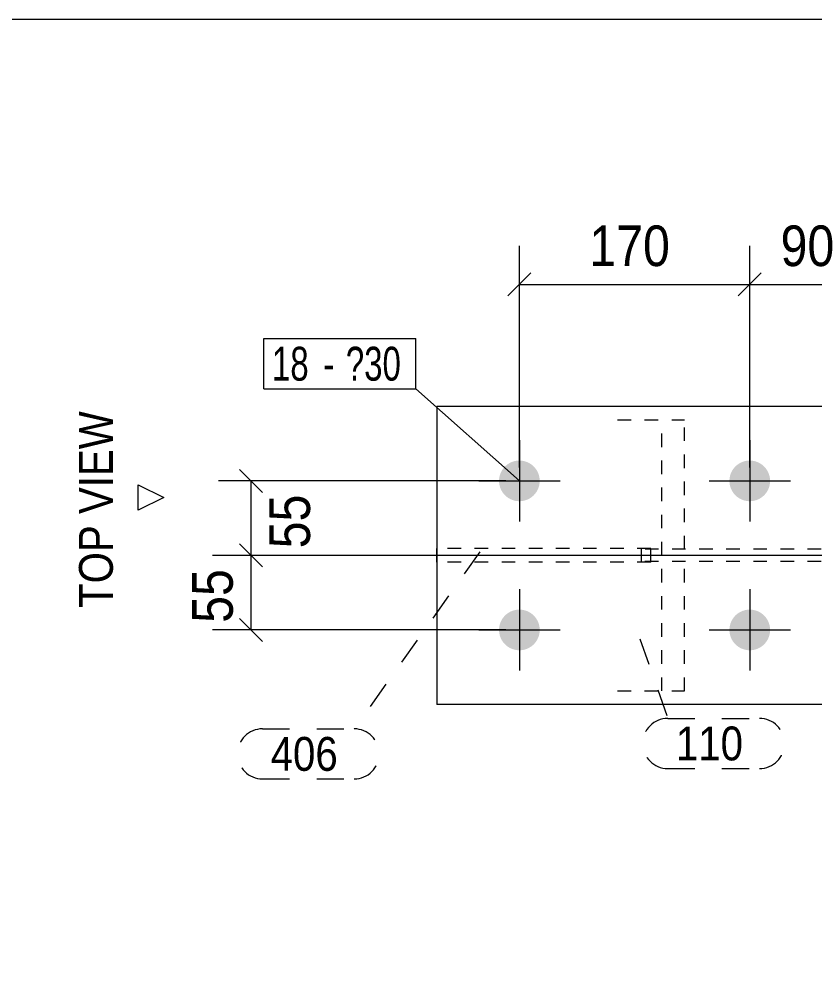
# Model space of a CAD drawing. Header units: millimetres. Extents: x 2 to 579, y 1 to 825.
# Drawn here: x 169.4 to 228.1, y 753.5 to 825 of the extents above; entities that cross this region are included whole.
import ezdxf

# ---------------------------------------------------------------- set-up
doc = ezdxf.new("R2010")
doc.units = ezdxf.units.MM
for name, pattern in [('XKITLINE00', [0]), ('XKITLINE01', [4, 1, -1, 1, -1]), ('XKITLINE02', [4, 2, -2]), ('XKITLINE03', [6, 3, -1, 1, -1])]:
    doc.linetypes.add(name, pattern=pattern)
for name, color, linetype, lineweight in [('Bolt', 3, 'Continuous', 0), ('BoltMark', 7, 'Continuous', 0), ('Dimensions', 7, 'Continuous', 0), ('DrawingSheet', 5, 'Continuous', 0), ('OtherObjectType', 7, 'Continuous', 0), ('Part', 2, 'Continuous', 0), ('PartMark', 7, 'Continuous', 0)]:
    doc.layers.add(name, color=color, linetype=linetype, lineweight=lineweight)
doc.styles.add('ARIAL', font='ARIAL.TTF')
doc.styles.add('ARIAL_NARROW', font='ARIALN.TTF')

# ---------------------------------------------------------------- blocks, each defined once
blk = doc.blocks.new('*A59')
at = {"layer": 'Bolt'}
for points in [[(206.354, 792.439), (206.39, 792.438), (206.427, 792.436), (206.464, 792.433), (206.5, 792.429), (206.537, 792.424), (206.573, 792.418), (206.609, 792.411), (206.645, 792.403), (206.681, 792.395), (206.717, 792.386), (206.752, 792.375), (206.787, 792.364), (206.822, 792.352), (206.857, 792.339), (206.891, 792.326), (206.925, 792.311), (206.958, 792.296), (206.991, 792.28), (207.024, 792.263), (207.056, 792.245), (207.088, 792.226), (207.119, 792.207), (207.15, 792.187), (207.18, 792.166), (207.21, 792.145), (207.24, 792.122), (207.268, 792.099), (207.296, 792.076), (207.324, 792.051), (207.351, 792.026), (207.377, 792.001), (207.403, 791.974), (207.428, 791.947), (207.453, 791.92), (207.476, 791.891), (207.499, 791.863), (207.522, 791.833), (207.543, 791.804), (207.564, 791.773), (207.584, 791.742), (207.603, 791.711), (207.622, 791.679), (207.64, 791.647), (207.657, 791.614), (207.673, 791.581), (207.688, 791.548), (207.703, 791.514), (207.716, 791.48), (207.729, 791.445), (207.741, 791.41), (207.752, 791.375), (207.762, 791.34), (207.772, 791.304), (207.78, 791.268), (207.788, 791.232), (207.795, 791.196), (207.801, 791.16), (207.805, 791.123), (207.81, 791.087), (207.813, 791.05), (207.815, 791.013), (207.816, 790.977), (207.817, 790.94), (207.816, 790.903), (207.815, 790.866), (207.813, 790.829), (207.81, 790.793), (207.805, 790.756), (207.801, 790.72), (207.795, 790.683), (207.788, 790.647), (207.78, 790.611), (207.772, 790.575), (207.762, 790.54), (207.752, 790.504), (207.741, 790.469), (207.729, 790.435), (207.716, 790.4), (207.703, 790.366), (207.688, 790.332), (207.673, 790.299), (207.657, 790.265), (207.64, 790.233), (207.622, 790.2), (207.603, 790.169), (207.584, 790.137), (207.564, 790.106), (207.543, 790.076), (207.522, 790.046), (207.499, 790.017), (207.476, 789.988), (207.453, 789.96), (207.428, 789.933), (207.403, 789.906), (207.377, 789.879), (207.351, 789.853), (207.324, 789.828), (207.296, 789.804), (207.268, 789.78), (207.24, 789.757), (207.21, 789.735), (207.18, 789.713), (207.15, 789.693), (207.119, 789.673), (207.088, 789.653), (207.056, 789.635), (207.024, 789.617), (206.991, 789.6), (206.958, 789.584), (206.925, 789.569), (206.891, 789.554), (206.857, 789.54), (206.822, 789.528), (206.787, 789.516), (206.752, 789.504), (206.717, 789.494), (206.681, 789.485), (206.645, 789.476), (206.609, 789.469), (206.573, 789.462), (206.537, 789.456), (206.5, 789.451), (206.464, 789.447), (206.427, 789.444), (206.39, 789.442), (206.354, 789.44), (206.317, 789.44), (206.28, 789.44), (206.243, 789.442), (206.206, 789.444), (206.17, 789.447), (206.133, 789.451), (206.097, 789.456), (206.06, 789.462), (206.024, 789.469), (205.988, 789.476), (205.952, 789.485), (205.917, 789.494), (205.881, 789.504), (205.846, 789.516), (205.811, 789.528), (205.777, 789.54), (205.743, 789.554), (205.709, 789.569), (205.675, 789.584), (205.642, 789.6), (205.61, 789.617), (205.577, 789.635), (205.546, 789.653), (205.514, 789.673), (205.483, 789.693), (205.453, 789.713), (205.423, 789.735), (205.394, 789.757), (205.365, 789.78), (205.337, 789.804), (205.309, 789.828), (205.282, 789.853), (205.256, 789.879), (205.23, 789.906), (205.205, 789.933), (205.181, 789.96), (205.157, 789.988), (205.134, 790.017), (205.112, 790.046), (205.09, 790.076), (205.07, 790.106), (205.049, 790.137), (205.03, 790.169), (205.012, 790.2), (204.994, 790.233), (204.977, 790.265), (204.961, 790.299), (204.945, 790.332), (204.931, 790.366), (204.917, 790.4), (204.904, 790.435), (204.892, 790.469), (204.881, 790.504), (204.871, 790.54), (204.862, 790.575), (204.853, 790.611), (204.846, 790.647), (204.839, 790.683), (204.833, 790.72), (204.828, 790.756), (204.824, 790.793), (204.821, 790.829), (204.819, 790.866), (204.817, 790.903), (204.817, 790.94), (204.817, 790.977), (204.819, 791.013), (204.821, 791.05), (204.824, 791.087), (204.828, 791.123), (204.833, 791.16), (204.839, 791.196), (204.846, 791.232), (204.853, 791.268), (204.862, 791.304), (204.871, 791.34), (204.881, 791.375), (204.892, 791.41), (204.904, 791.445), (204.917, 791.48), (204.931, 791.514), (204.945, 791.548), (204.961, 791.581), (204.977, 791.614), (204.994, 791.647), (205.012, 791.679), (205.03, 791.711), (205.049, 791.742), (205.07, 791.773), (205.09, 791.804), (205.112, 791.833), (205.134, 791.863), (205.157, 791.891), (205.181, 791.92), (205.205, 791.947), (205.23, 791.974), (205.256, 792.001), (205.282, 792.026), (205.309, 792.051), (205.337, 792.076), (205.365, 792.099), (205.394, 792.122), (205.423, 792.145), (205.453, 792.166), (205.483, 792.187), (205.514, 792.207), (205.546, 792.226), (205.577, 792.245), (205.61, 792.263), (205.642, 792.28), (205.675, 792.296), (205.709, 792.311), (205.743, 792.326), (205.777, 792.339), (205.811, 792.352), (205.846, 792.364), (205.881, 792.375), (205.917, 792.386), (205.952, 792.395), (205.988, 792.403), (206.024, 792.411), (206.06, 792.418), (206.097, 792.424), (206.133, 792.429), (206.17, 792.433), (206.206, 792.436), (206.243, 792.438), (206.28, 792.439), (206.317, 792.44)], [(223.354, 792.439), (223.39, 792.438), (223.427, 792.436), (223.464, 792.433), (223.5, 792.429), (223.537, 792.424), (223.573, 792.418), (223.609, 792.411), (223.645, 792.403), (223.681, 792.395), (223.717, 792.386), (223.752, 792.375), (223.787, 792.364), (223.822, 792.352), (223.857, 792.339), (223.891, 792.326), (223.925, 792.311), (223.958, 792.296), (223.991, 792.28), (224.024, 792.263), (224.056, 792.245), (224.088, 792.226), (224.119, 792.207), (224.15, 792.187), (224.18, 792.166), (224.21, 792.145), (224.24, 792.122), (224.268, 792.099), (224.296, 792.076), (224.324, 792.051), (224.351, 792.026), (224.377, 792.001), (224.403, 791.974), (224.428, 791.947), (224.453, 791.92), (224.476, 791.891), (224.499, 791.863), (224.522, 791.833), (224.543, 791.804), (224.564, 791.773), (224.584, 791.742), (224.603, 791.711), (224.622, 791.679), (224.64, 791.647), (224.657, 791.614), (224.673, 791.581), (224.688, 791.548), (224.703, 791.514), (224.716, 791.48), (224.729, 791.445), (224.741, 791.41), (224.752, 791.375), (224.762, 791.34), (224.772, 791.304), (224.78, 791.268), (224.788, 791.232), (224.795, 791.196), (224.801, 791.16), (224.805, 791.123), (224.81, 791.087), (224.813, 791.05), (224.815, 791.013), (224.816, 790.977), (224.817, 790.94), (224.816, 790.903), (224.815, 790.866), (224.813, 790.829), (224.81, 790.793), (224.805, 790.756), (224.801, 790.72), (224.795, 790.683), (224.788, 790.647), (224.78, 790.611), (224.772, 790.575), (224.762, 790.54), (224.752, 790.504), (224.741, 790.469), (224.729, 790.435), (224.716, 790.4), (224.703, 790.366), (224.688, 790.332), (224.673, 790.299), (224.657, 790.265), (224.64, 790.233), (224.622, 790.2), (224.603, 790.169), (224.584, 790.137), (224.564, 790.106), (224.543, 790.076), (224.522, 790.046), (224.499, 790.017), (224.476, 789.988), (224.453, 789.96), (224.428, 789.933), (224.403, 789.906), (224.377, 789.879), (224.351, 789.853), (224.324, 789.828), (224.296, 789.804), (224.268, 789.78), (224.24, 789.757), (224.21, 789.735), (224.18, 789.713), (224.15, 789.693), (224.119, 789.673), (224.088, 789.653), (224.056, 789.635), (224.024, 789.617), (223.991, 789.6), (223.958, 789.584), (223.925, 789.569), (223.891, 789.554), (223.857, 789.54), (223.822, 789.528), (223.787, 789.516), (223.752, 789.504), (223.717, 789.494), (223.681, 789.485), (223.645, 789.476), (223.609, 789.469), (223.573, 789.462), (223.537, 789.456), (223.5, 789.451), (223.464, 789.447), (223.427, 789.444), (223.39, 789.442), (223.354, 789.44), (223.317, 789.44), (223.28, 789.44), (223.243, 789.442), (223.206, 789.444), (223.17, 789.447), (223.133, 789.451), (223.097, 789.456), (223.06, 789.462), (223.024, 789.469), (222.988, 789.476), (222.952, 789.485), (222.917, 789.494), (222.881, 789.504), (222.846, 789.516), (222.811, 789.528), (222.777, 789.54), (222.743, 789.554), (222.709, 789.569), (222.675, 789.584), (222.642, 789.6), (222.61, 789.617), (222.577, 789.635), (222.546, 789.653), (222.514, 789.673), (222.483, 789.693), (222.453, 789.713), (222.423, 789.735), (222.394, 789.757), (222.365, 789.78), (222.337, 789.804), (222.309, 789.828), (222.282, 789.853), (222.256, 789.879), (222.23, 789.906), (222.205, 789.933), (222.181, 789.96), (222.157, 789.988), (222.134, 790.017), (222.112, 790.046), (222.09, 790.076), (222.07, 790.106), (222.049, 790.137), (222.03, 790.169), (222.012, 790.2), (221.994, 790.233), (221.977, 790.265), (221.961, 790.299), (221.945, 790.332), (221.931, 790.366), (221.917, 790.4), (221.904, 790.435), (221.892, 790.469), (221.881, 790.504), (221.871, 790.54), (221.862, 790.575), (221.853, 790.611), (221.846, 790.647), (221.839, 790.683), (221.833, 790.72), (221.828, 790.756), (221.824, 790.793), (221.821, 790.829), (221.819, 790.866), (221.817, 790.903), (221.817, 790.94), (221.817, 790.977), (221.819, 791.013), (221.821, 791.05), (221.824, 791.087), (221.828, 791.123), (221.833, 791.16), (221.839, 791.196), (221.846, 791.232), (221.853, 791.268), (221.862, 791.304), (221.871, 791.34), (221.881, 791.375), (221.892, 791.41), (221.904, 791.445), (221.917, 791.48), (221.931, 791.514), (221.945, 791.548), (221.961, 791.581), (221.977, 791.614), (221.994, 791.647), (222.012, 791.679), (222.03, 791.711), (222.049, 791.742), (222.07, 791.773), (222.09, 791.804), (222.112, 791.833), (222.134, 791.863), (222.157, 791.891), (222.181, 791.92), (222.205, 791.947), (222.23, 791.974), (222.256, 792.001), (222.282, 792.026), (222.309, 792.051), (222.337, 792.076), (222.365, 792.099), (222.394, 792.122), (222.423, 792.145), (222.453, 792.166), (222.483, 792.187), (222.514, 792.207), (222.546, 792.226), (222.577, 792.245), (222.61, 792.263), (222.642, 792.28), (222.675, 792.296), (222.709, 792.311), (222.743, 792.326), (222.777, 792.339), (222.811, 792.352), (222.846, 792.364), (222.881, 792.375), (222.917, 792.386), (222.952, 792.395), (222.988, 792.403), (223.024, 792.411), (223.06, 792.418), (223.097, 792.424), (223.133, 792.429), (223.17, 792.433), (223.206, 792.436), (223.243, 792.438), (223.28, 792.439), (223.317, 792.44)], [(206.354, 781.439), (206.39, 781.438), (206.427, 781.436), (206.464, 781.433), (206.5, 781.429), (206.537, 781.424), (206.573, 781.418), (206.609, 781.411), (206.645, 781.403), (206.681, 781.395), (206.717, 781.386), (206.752, 781.375), (206.787, 781.364), (206.822, 781.352), (206.857, 781.339), (206.891, 781.326), (206.925, 781.311), (206.958, 781.296), (206.991, 781.28), (207.024, 781.263), (207.056, 781.245), (207.088, 781.226), (207.119, 781.207), (207.15, 781.187), (207.18, 781.166), (207.21, 781.145), (207.24, 781.122), (207.268, 781.099), (207.296, 781.076), (207.324, 781.051), (207.351, 781.026), (207.377, 781.001), (207.403, 780.974), (207.428, 780.947), (207.453, 780.92), (207.476, 780.891), (207.499, 780.863), (207.522, 780.833), (207.543, 780.804), (207.564, 780.773), (207.584, 780.742), (207.603, 780.711), (207.622, 780.679), (207.64, 780.647), (207.657, 780.614), (207.673, 780.581), (207.688, 780.548), (207.703, 780.514), (207.716, 780.48), (207.729, 780.445), (207.741, 780.41), (207.752, 780.375), (207.762, 780.34), (207.772, 780.304), (207.78, 780.268), (207.788, 780.232), (207.795, 780.196), (207.801, 780.16), (207.805, 780.123), (207.81, 780.087), (207.813, 780.05), (207.815, 780.013), (207.816, 779.977), (207.817, 779.94), (207.816, 779.903), (207.815, 779.866), (207.813, 779.829), (207.81, 779.793), (207.805, 779.756), (207.801, 779.72), (207.795, 779.683), (207.788, 779.647), (207.78, 779.611), (207.772, 779.575), (207.762, 779.54), (207.752, 779.504), (207.741, 779.469), (207.729, 779.435), (207.716, 779.4), (207.703, 779.366), (207.688, 779.332), (207.673, 779.299), (207.657, 779.265), (207.64, 779.233), (207.622, 779.2), (207.603, 779.169), (207.584, 779.137), (207.564, 779.106), (207.543, 779.076), (207.522, 779.046), (207.499, 779.017), (207.476, 778.988), (207.453, 778.96), (207.428, 778.933), (207.403, 778.906), (207.377, 778.879), (207.351, 778.853), (207.324, 778.828), (207.296, 778.804), (207.268, 778.78), (207.24, 778.757), (207.21, 778.735), (207.18, 778.713), (207.15, 778.693), (207.119, 778.673), (207.088, 778.653), (207.056, 778.635), (207.024, 778.617), (206.991, 778.6), (206.958, 778.584), (206.925, 778.569), (206.891, 778.554), (206.857, 778.54), (206.822, 778.528), (206.787, 778.516), (206.752, 778.504), (206.717, 778.494), (206.681, 778.485), (206.645, 778.476), (206.609, 778.469), (206.573, 778.462), (206.537, 778.456), (206.5, 778.451), (206.464, 778.447), (206.427, 778.444), (206.39, 778.442), (206.354, 778.44), (206.317, 778.44), (206.28, 778.44), (206.243, 778.442), (206.206, 778.444), (206.17, 778.447), (206.133, 778.451), (206.097, 778.456), (206.06, 778.462), (206.024, 778.469), (205.988, 778.476), (205.952, 778.485), (205.917, 778.494), (205.881, 778.504), (205.846, 778.516), (205.811, 778.528), (205.777, 778.54), (205.743, 778.554), (205.709, 778.569), (205.675, 778.584), (205.642, 778.6), (205.61, 778.617), (205.577, 778.635), (205.546, 778.653), (205.514, 778.673), (205.483, 778.693), (205.453, 778.713), (205.423, 778.735), (205.394, 778.757), (205.365, 778.78), (205.337, 778.804), (205.309, 778.828), (205.282, 778.853), (205.256, 778.879), (205.23, 778.906), (205.205, 778.933), (205.181, 778.96), (205.157, 778.988), (205.134, 779.017), (205.112, 779.046), (205.09, 779.076), (205.07, 779.106), (205.049, 779.137), (205.03, 779.169), (205.012, 779.2), (204.994, 779.233), (204.977, 779.265), (204.961, 779.299), (204.945, 779.332), (204.931, 779.366), (204.917, 779.4), (204.904, 779.435), (204.892, 779.469), (204.881, 779.504), (204.871, 779.54), (204.862, 779.575), (204.853, 779.611), (204.846, 779.647), (204.839, 779.683), (204.833, 779.72), (204.828, 779.756), (204.824, 779.793), (204.821, 779.829), (204.819, 779.866), (204.817, 779.903), (204.817, 779.94), (204.817, 779.977), (204.819, 780.013), (204.821, 780.05), (204.824, 780.087), (204.828, 780.123), (204.833, 780.16), (204.839, 780.196), (204.846, 780.232), (204.853, 780.268), (204.862, 780.304), (204.871, 780.34), (204.881, 780.375), (204.892, 780.41), (204.904, 780.445), (204.917, 780.48), (204.931, 780.514), (204.945, 780.548), (204.961, 780.581), (204.977, 780.614), (204.994, 780.647), (205.012, 780.679), (205.03, 780.711), (205.049, 780.742), (205.07, 780.773), (205.09, 780.804), (205.112, 780.833), (205.134, 780.863), (205.157, 780.891), (205.181, 780.92), (205.205, 780.947), (205.23, 780.974), (205.256, 781.001), (205.282, 781.026), (205.309, 781.051), (205.337, 781.076), (205.365, 781.099), (205.394, 781.122), (205.423, 781.145), (205.453, 781.166), (205.483, 781.187), (205.514, 781.207), (205.546, 781.226), (205.577, 781.245), (205.61, 781.263), (205.642, 781.28), (205.675, 781.296), (205.709, 781.311), (205.743, 781.326), (205.777, 781.339), (205.811, 781.352), (205.846, 781.364), (205.881, 781.375), (205.917, 781.386), (205.952, 781.395), (205.988, 781.403), (206.024, 781.411), (206.06, 781.418), (206.097, 781.424), (206.133, 781.429), (206.17, 781.433), (206.206, 781.436), (206.243, 781.438), (206.28, 781.439), (206.317, 781.44)], [(223.354, 781.439), (223.39, 781.438), (223.427, 781.436), (223.464, 781.433), (223.5, 781.429), (223.537, 781.424), (223.573, 781.418), (223.609, 781.411), (223.645, 781.403), (223.681, 781.395), (223.717, 781.386), (223.752, 781.375), (223.787, 781.364), (223.822, 781.352), (223.857, 781.339), (223.891, 781.326), (223.925, 781.311), (223.958, 781.296), (223.991, 781.28), (224.024, 781.263), (224.056, 781.245), (224.088, 781.226), (224.119, 781.207), (224.15, 781.187), (224.18, 781.166), (224.21, 781.145), (224.24, 781.122), (224.268, 781.099), (224.296, 781.076), (224.324, 781.051), (224.351, 781.026), (224.377, 781.001), (224.403, 780.974), (224.428, 780.947), (224.453, 780.92), (224.476, 780.891), (224.499, 780.863), (224.522, 780.833), (224.543, 780.804), (224.564, 780.773), (224.584, 780.742), (224.603, 780.711), (224.622, 780.679), (224.64, 780.647), (224.657, 780.614), (224.673, 780.581), (224.688, 780.548), (224.703, 780.514), (224.716, 780.48), (224.729, 780.445), (224.741, 780.41), (224.752, 780.375), (224.762, 780.34), (224.772, 780.304), (224.78, 780.268), (224.788, 780.232), (224.795, 780.196), (224.801, 780.16), (224.805, 780.123), (224.81, 780.087), (224.813, 780.05), (224.815, 780.013), (224.816, 779.977), (224.817, 779.94), (224.816, 779.903), (224.815, 779.866), (224.813, 779.829), (224.81, 779.793), (224.805, 779.756), (224.801, 779.72), (224.795, 779.683), (224.788, 779.647), (224.78, 779.611), (224.772, 779.575), (224.762, 779.54), (224.752, 779.504), (224.741, 779.469), (224.729, 779.435), (224.716, 779.4), (224.703, 779.366), (224.688, 779.332), (224.673, 779.299), (224.657, 779.265), (224.64, 779.233), (224.622, 779.2), (224.603, 779.169), (224.584, 779.137), (224.564, 779.106), (224.543, 779.076), (224.522, 779.046), (224.499, 779.017), (224.476, 778.988), (224.453, 778.96), (224.428, 778.933), (224.403, 778.906), (224.377, 778.879), (224.351, 778.853), (224.324, 778.828), (224.296, 778.804), (224.268, 778.78), (224.24, 778.757), (224.21, 778.735), (224.18, 778.713), (224.15, 778.693), (224.119, 778.673), (224.088, 778.653), (224.056, 778.635), (224.024, 778.617), (223.991, 778.6), (223.958, 778.584), (223.925, 778.569), (223.891, 778.554), (223.857, 778.54), (223.822, 778.528), (223.787, 778.516), (223.752, 778.504), (223.717, 778.494), (223.681, 778.485), (223.645, 778.476), (223.609, 778.469), (223.573, 778.462), (223.537, 778.456), (223.5, 778.451), (223.464, 778.447), (223.427, 778.444), (223.39, 778.442), (223.354, 778.44), (223.317, 778.44), (223.28, 778.44), (223.243, 778.442), (223.206, 778.444), (223.17, 778.447), (223.133, 778.451), (223.097, 778.456), (223.06, 778.462), (223.024, 778.469), (222.988, 778.476), (222.952, 778.485), (222.917, 778.494), (222.881, 778.504), (222.846, 778.516), (222.811, 778.528), (222.777, 778.54), (222.743, 778.554), (222.709, 778.569), (222.675, 778.584), (222.642, 778.6), (222.61, 778.617), (222.577, 778.635), (222.546, 778.653), (222.514, 778.673), (222.483, 778.693), (222.453, 778.713), (222.423, 778.735), (222.394, 778.757), (222.365, 778.78), (222.337, 778.804), (222.309, 778.828), (222.282, 778.853), (222.256, 778.879), (222.23, 778.906), (222.205, 778.933), (222.181, 778.96), (222.157, 778.988), (222.134, 779.017), (222.112, 779.046), (222.09, 779.076), (222.07, 779.106), (222.049, 779.137), (222.03, 779.169), (222.012, 779.2), (221.994, 779.233), (221.977, 779.265), (221.961, 779.299), (221.945, 779.332), (221.931, 779.366), (221.917, 779.4), (221.904, 779.435), (221.892, 779.469), (221.881, 779.504), (221.871, 779.54), (221.862, 779.575), (221.853, 779.611), (221.846, 779.647), (221.839, 779.683), (221.833, 779.72), (221.828, 779.756), (221.824, 779.793), (221.821, 779.829), (221.819, 779.866), (221.817, 779.903), (221.817, 779.94), (221.817, 779.977), (221.819, 780.013), (221.821, 780.05), (221.824, 780.087), (221.828, 780.123), (221.833, 780.16), (221.839, 780.196), (221.846, 780.232), (221.853, 780.268), (221.862, 780.304), (221.871, 780.34), (221.881, 780.375), (221.892, 780.41), (221.904, 780.445), (221.917, 780.48), (221.931, 780.514), (221.945, 780.548), (221.961, 780.581), (221.977, 780.614), (221.994, 780.647), (222.012, 780.679), (222.03, 780.711), (222.049, 780.742), (222.07, 780.773), (222.09, 780.804), (222.112, 780.833), (222.134, 780.863), (222.157, 780.891), (222.181, 780.92), (222.205, 780.947), (222.23, 780.974), (222.256, 781.001), (222.282, 781.026), (222.309, 781.051), (222.337, 781.076), (222.365, 781.099), (222.394, 781.122), (222.423, 781.145), (222.453, 781.166), (222.483, 781.187), (222.514, 781.207), (222.546, 781.226), (222.577, 781.245), (222.61, 781.263), (222.642, 781.28), (222.675, 781.296), (222.709, 781.311), (222.743, 781.326), (222.777, 781.339), (222.811, 781.352), (222.846, 781.364), (222.881, 781.375), (222.917, 781.386), (222.952, 781.395), (222.988, 781.403), (223.024, 781.411), (223.06, 781.418), (223.097, 781.424), (223.133, 781.429), (223.17, 781.433), (223.206, 781.436), (223.243, 781.438), (223.28, 781.439), (223.317, 781.44)]]:
    blk.add_hatch(color=3, dxfattribs=at).paths.add_polyline_path(points, flags=17)
at = {"layer": 'Bolt', "color": 3, "linetype": 'XKITLINE00', "lineweight": 0}
for p, q in [((206.317, 793.94), (206.317, 787.94)), ((223.317, 793.94), (223.317, 787.94)), ((203.317, 790.94), (209.317, 790.94)), ((220.317, 790.94), (226.317, 790.94)), ((206.317, 782.94), (206.317, 776.94)), ((223.317, 782.94), (223.317, 776.94)), ((203.317, 779.94), (209.317, 779.94)), ((220.317, 779.94), (226.317, 779.94))]:
    blk.add_line(p, q, dxfattribs=at)
blk = doc.blocks.new('*A63')
at = {"layer": 'Part', "color": 2, "linetype": 'XKITLINE00', "lineweight": 0}
for p, q in [((333.222, 796.44), (200.22, 796.44)), ((200.22, 796.44), (200.22, 774.44)), ((333.222, 774.44), (200.22, 774.44))]:
    blk.add_line(p, q, dxfattribs=at)
blk = doc.blocks.new('*A64')
at = {"layer": 'Part', "color": 7, "linetype": 'XKITLINE01', "lineweight": 0}
for p, q in [((216.016, 785.94), (200.22, 785.94)), ((200.22, 784.94), (200.22, 785.94)), ((215.329, 784.94), (215.329, 785.94)), ((216.016, 784.94), (216.016, 785.94)), ((216.016, 784.94), (200.22, 784.94))]:
    blk.add_line(p, q, dxfattribs=at)
blk = doc.blocks.new('*A65')
at = {"layer": 'Part', "color": 7, "linetype": 'XKITLINE01', "lineweight": 0}
for p, q in [((213.561, 795.44), (218.495, 795.44)), ((216.829, 775.44), (216.829, 795.44)), ((218.495, 785.89), (218.495, 795.44)), ((262.587, 785.89), (215.227, 785.89)), ((262.016, 784.99), (262.016, 785.89)), ((262.587, 785.89), (262.585, 784.99)), ((262.585, 784.99), (215.227, 784.99)), ((218.495, 775.44), (218.495, 784.99)), ((213.561, 775.44), (218.495, 775.44))]:
    blk.add_line(p, q, dxfattribs=at)
at = {"layer": 'Part', "color": 7, "linetype": 'XKITLINE03', "lineweight": 0}
blk.add_line((249.025, 785.44), (240.336, 785.44), dxfattribs=at)
blk = doc.blocks.new('*A78')
at = {"layer": 'DrawingSheet', "color": 5, "linetype": 'XKITLINE00', "lineweight": 0}
blk.add_line((579, 825), (5, 825), dxfattribs=at)
blk = doc.blocks.new('*A175')
at = {"layer": 'Dimensions', "color": 7, "linetype": 'XKITLINE00', "lineweight": 0}
for p, q in [((185.671, 786.288), (187.368, 784.591)), ((262.495, 785.44), (183.669, 785.44)), ((186.519, 779.94), (186.519, 785.44)), ((185.671, 780.788), (187.368, 779.091)), ((205.317, 779.94), (183.669, 779.94))]:
    blk.add_line(p, q, dxfattribs=at)
at = {"layer": 'Dimensions', "color": 3}
for p in [(186.519, 785.44), (186.519, 779.94)]:
    blk.add_point(p, dxfattribs=at)
at = {"layer": 'Dimensions', "color": 3, "style": 'ARIAL', "width": 0.85}
blk.add_text('55', height=3, rotation=90.00021, dxfattribs=at).set_placement((185.169, 780.465))
blk = doc.blocks.new('*A176')
at = {"layer": 'Dimensions', "color": 7, "linetype": 'XKITLINE00', "lineweight": 0}
for p, q in [((185.671, 791.788), (187.368, 790.091)), ((205.317, 790.94), (184.119, 790.94)), ((186.519, 785.44), (186.519, 790.94)), ((185.671, 786.288), (187.368, 784.591)), ((262.495, 785.44), (184.119, 785.44))]:
    blk.add_line(p, q, dxfattribs=at)
at = {"layer": 'Dimensions', "color": 3}
for p in [(186.519, 790.94), (186.519, 785.44)]:
    blk.add_point(p, dxfattribs=at)
at = {"layer": 'Dimensions', "color": 3, "style": 'ARIAL', "width": 0.85}
blk.add_text('55', height=3, rotation=90.00021, dxfattribs=at).set_placement((190.869, 785.965))
blk = doc.blocks.new('*A177')
at = {"layer": 'Dimensions', "color": 7, "linetype": 'XKITLINE00', "lineweight": 0}
for p, q in [((206.317, 791.94), (206.317, 808.29)), ((223.317, 791.94), (223.317, 808.29)), ((207.165, 806.288), (205.468, 804.591)), ((224.165, 806.288), (222.468, 804.591)), ((206.317, 805.44), (223.317, 805.44))]:
    blk.add_line(p, q, dxfattribs=at)
at = {"layer": 'Dimensions', "color": 3}
for p in [(206.317, 805.44), (223.317, 805.44)]:
    blk.add_point(p, dxfattribs=at)
at = {"layer": 'Dimensions', "color": 3, "style": 'ARIAL', "width": 0.85}
blk.add_text('170', height=3, dxfattribs=at).set_placement((211.479, 806.79))
blk = doc.blocks.new('*A178')
at = {"layer": 'Dimensions', "color": 7, "linetype": 'XKITLINE00', "lineweight": 0}
for p, q in [((223.317, 791.94), (223.317, 808.29)), ((232.317, 791.94), (232.317, 808.29)), ((224.165, 806.288), (222.468, 804.591)), ((233.165, 806.288), (231.468, 804.591)), ((223.317, 805.44), (232.317, 805.44))]:
    blk.add_line(p, q, dxfattribs=at)
at = {"layer": 'Dimensions', "color": 3}
for p in [(223.317, 805.44), (232.317, 805.44)]:
    blk.add_point(p, dxfattribs=at)
at = {"layer": 'Dimensions', "color": 3, "style": 'ARIAL', "width": 0.85}
blk.add_text('90', height=3, dxfattribs=at).set_placement((225.592, 806.79))
blk = doc.blocks.new('*A186')
at = {"layer": 'BoltMark', "color": 7, "linetype": 'XKITLINE00', "lineweight": 0}
for p, q in [((187.461, 801.438), (198.669, 801.438)), ((187.461, 797.738), (187.461, 801.438)), ((198.669, 797.738), (198.669, 801.438)), ((187.461, 797.738), (198.669, 797.738)), ((206.317, 790.94), (198.669, 797.738))]:
    blk.add_line(p, q, dxfattribs=at)
at = {"layer": 'BoltMark', "color": 3, "style": 'ARIAL_NARROW', "width": 0.85}
for s, p in [('18', (188.061, 798.338)), ('?30', (193.51, 798.338)), ('-', (191.851, 798.338))]:
    blk.add_text(s, height=2.5, dxfattribs=at).set_placement(p)
blk = doc.blocks.new('*A190')
at = {"layer": 'PartMark', "color": 7, "linetype": 'XKITLINE02', "lineweight": 0}
for p, q in [((215.195, 779.291), (217.265, 773.413)), ((217.265, 773.413), (224.028, 773.413)), ((217.265, 769.713), (224.028, 769.713))]:
    blk.add_line(p, q, dxfattribs=at)
for centre, start, end in [((217.265, 771.563), 90, 270), ((224.028, 771.563), 270, 90)]:
    blk.add_arc(centre, 1.85, start, end, dxfattribs=at)
at = {"layer": 'PartMark', "color": 3, "style": 'ARIAL', "width": 0.85}
blk.add_text('110', height=2.5, dxfattribs=at).set_placement((217.865, 770.313))
blk = doc.blocks.new('*A191')
at = {"layer": 'PartMark', "color": 7, "linetype": 'XKITLINE02', "lineweight": 0}
for p, q in [((203.409, 785.71), (194.124, 772.642)), ((187.361, 772.642), (194.124, 772.642)), ((187.361, 768.942), (194.124, 768.942))]:
    blk.add_line(p, q, dxfattribs=at)
for centre, start, end in [((187.361, 770.792), 90, 270), ((194.124, 770.792), 270, 90)]:
    blk.add_arc(centre, 1.85, start, end, dxfattribs=at)
at = {"layer": 'PartMark', "color": 3, "style": 'ARIAL', "width": 0.85}
blk.add_text('406', height=2.5, dxfattribs=at).set_placement((187.961, 769.542))
blk = doc.blocks.new('*A194')
at = {"layer": 'OtherObjectType', "color": 7, "linetype": 'XKITLINE00', "lineweight": 0}
for p, q in [((178.194, 788.778), (178.194, 790.653)), ((178.194, 790.653), (180.069, 789.716)), ((180.069, 789.716), (178.194, 788.778)), ((180.069, 789.716), (180.069, 789.716)), ((263.747, 765.667), (264.685, 767.542)), ((264.685, 767.542), (265.622, 765.667)), ((264.685, 767.542), (264.685, 767.542)), ((265.622, 765.667), (263.747, 765.667)), ((256.348, 753.542), (263.772, 753.542))]:
    blk.add_line(p, q, dxfattribs=at)
at = {"layer": 'OtherObjectType', "color": 7, "style": 'ARIAL', "width": 0.85}
blk.add_text('TOP VIEW', height=2.5, rotation=90, dxfattribs=at).set_placement((176.319, 781.565))
for s, p in [('FRONT VIEW', (254.221, 761.292)), ('D', (256.348, 754.292)), ('D', (261.365, 754.292)), ('-', (259.505, 754.292))]:
    blk.add_text(s, height=2.5, dxfattribs=at).set_placement(p)

msp = doc.modelspace()

# ---------------------------------------------------------------- block references
at = {"lineweight": 0}
for name in ['*A78', '*A177', '*A178', '*A186', '*A63', '*A65', '*A59', '*A176', '*A175', '*A191', '*A64', '*A190']:
    msp.add_blockref(name, (0, 0), dxfattribs=at)
at = {"layer": 'OtherObjectType', "lineweight": 0}
msp.add_blockref('*A194', (0, 0), dxfattribs=at)

doc.saveas('drawing.dxf')
